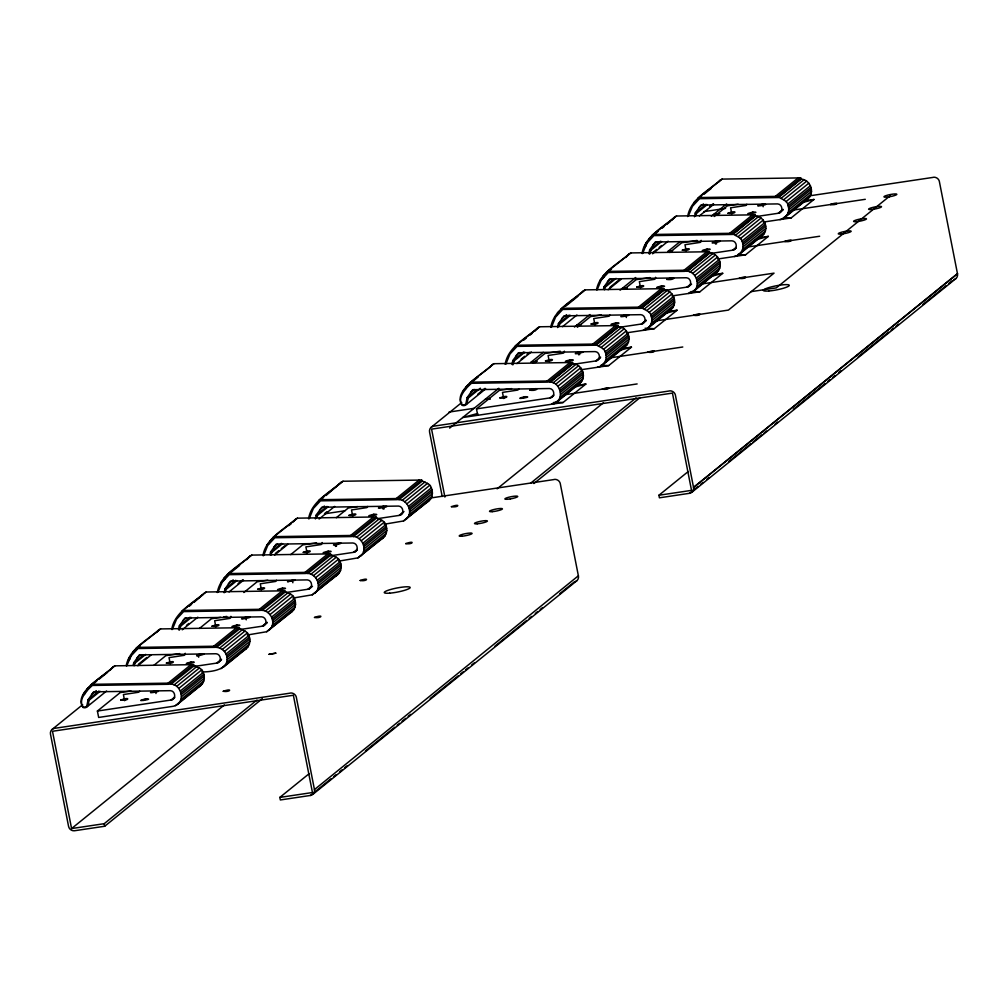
<?xml version="1.0" encoding="UTF-8"?>
<svg xmlns="http://www.w3.org/2000/svg" width="1008" height="1008" viewBox="0 0 1008 1008"><rect width="100%" height="100%" fill="white"/><g stroke="black" fill="none" stroke-linecap="round" stroke-linejoin="round"><path stroke-width="1.5" d="M171.688 629.471C174.611 612.007 192.667 603.527 204.548 592.855L206.199 592.011L284.735 590.814C286.574 593.699 293.429 593.536 294.487 598.601C296.415 603.023 295.722 608.58 291.879 611.768L266.679 631.726L247.338 635.002M172.318 629.521L176.526 619.214L183.62 611.604L259.61 610.432C270.043 608.53 277.578 623.335 269.073 630.227M217.312 592.54C220.235 575.089 238.291 566.609 250.173 555.937L251.824 555.093L330.359 553.883C332.199 556.781 339.053 556.618 340.112 561.67C342.04 566.093 341.334 571.662 337.504 574.85L312.291 594.808L292.963 598.084M262.937 555.622C265.86 538.171 283.916 529.679 295.798 519.019L297.436 518.162L375.984 516.965C377.824 519.863 384.678 519.7 385.736 524.752C387.664 529.175 386.959 534.744 383.128 537.932L357.916 557.878L338.587 561.166M263.567 555.685L267.763 545.378L274.869 537.755L350.86 536.596C361.28 534.694 368.827 549.499 360.31 556.391M308.561 518.704C311.485 501.253 329.54 492.761 341.422 482.089L343.06 481.244L421.609 480.047C423.436 482.933 430.303 482.782 431.348 487.834C433.289 492.257 432.583 497.813 428.753 501.014L403.54 520.96L384.199 524.248M309.179 518.755L313.387 508.448L320.494 500.837L396.484 499.678C406.904 497.776 414.452 512.581 405.934 519.473M505.147 364.241C508.07 346.777 526.126 338.297 538.007 327.625L539.645 326.781L618.194 325.571L618.421 326.756L595.615 345.215L517.079 346.374L509.972 353.984L505.764 364.291M550.771 327.31C553.694 309.859 571.75 301.379 583.632 290.707L585.27 289.863L663.818 288.653L664.045 289.825L641.239 308.297L562.703 309.443L555.597 317.066L551.389 327.373M642.02 253.474C644.944 236.023 662.999 227.531 674.869 216.859L676.519 216.014L755.055 214.817L755.294 215.989L732.476 234.448L653.953 235.607L646.846 243.218L642.638 253.525M687.632 216.556C690.568 199.093 708.611 190.613 720.493 179.941L722.144 179.096L800.68 177.887L800.919 179.071L778.1 197.53L699.577 198.689L692.471 206.3L688.376 216.002M130.952 690.971L120.217 692.584L97.398 711.043L98.658 717.444L172.696 706.369C187.047 704.315 181.843 681.66 168.361 684.281L92.383 685.44C87.079 690.064 77.729 699.917 83.084 706.734A3.364 3.188 51 0 0 86.789 706.041L89.183 704.101M177.824 704.075L200.63 685.616C204.473 682.429 205.166 676.859 203.238 672.437C202.192 667.384 195.325 667.548 193.486 664.65L114.95 665.847L113.299 666.704C107.453 674.453 72.727 691.576 82.883 707.402A4.082 3.868 51 0 0 87.381 706.558L106.596 691.009M201.713 671.933C211.138 672.008 230.53 669.929 226.636 655.754C225.25 650.311 219.517 646.619 213.986 647.363L138.008 648.522L130.901 656.132L126.806 665.834M223.448 667.157L246.254 648.698C250.097 645.498 250.79 639.941 248.863 635.519C247.817 630.466 240.95 630.617 239.11 627.732L160.574 628.929L158.924 629.773C147.231 640.395 129.515 648.572 126.214 665.645M314.685 593.309C323.203 586.417 315.655 571.612 305.235 573.514L229.244 574.673L222.138 582.296L218.056 591.998M554.173 402.268L551.779 404.208C566.118 402.154 560.927 379.512 547.445 382.133L471.454 383.292C466.15 387.904 456.8 397.757 462.155 404.586A3.364 3.188 51 0 0 465.86 403.893L467.145 397.631L472.714 389.693L549.524 388.521C554.652 388.823 555.471 397.177 550.141 397.87L476.482 408.895L477.729 415.296M556.895 401.927L579.713 383.468C587.236 377.408 582.233 363.926 572.796 363.674L549.99 382.133L549.751 380.961L572.569 362.502L572.796 363.674M597.404 367.29C603.666 366.458 607.736 359.516 605.72 353.606C605.329 347.647 597.832 346.891 595.375 344.043L618.194 325.571M602.519 364.997L625.338 346.538C632.86 340.49 627.858 327.008 618.421 326.756M643.028 330.372C649.291 329.54 653.36 322.598 651.344 316.676C650.941 310.729 643.457 309.96 641 307.112L663.818 288.653M648.144 328.079L670.963 309.62C678.485 303.559 673.483 290.09 664.045 289.825M691.047 291.501L688.653 293.454C702.992 291.4 697.801 268.745 684.319 271.366L608.328 272.525L601.222 280.148L597.139 289.838M693.769 291.161L716.575 272.702C724.109 266.641 719.107 253.172 709.67 252.907L686.851 271.366L686.624 270.194L709.443 251.735L709.67 252.907M734.265 256.523C740.54 255.692 744.597 248.749 742.594 242.84C742.19 236.88 734.706 236.124 732.249 233.276L755.055 214.817M739.393 254.243L762.199 235.771C769.734 229.723 764.719 216.241 755.294 215.989M779.89 219.605C786.164 218.774 790.222 211.831 788.206 205.922C787.815 199.962 780.331 199.206 777.874 196.358L800.68 177.887M785.018 217.312L807.824 198.853C815.359 192.805 810.344 179.323 800.919 179.071M86.789 706.041L88.074 699.779L93.631 691.841L170.453 690.669C175.568 690.971 176.387 699.325 171.058 700.018L97.398 711.043M133.182 665.368L133.699 662.861L139.255 654.923L216.065 653.751C221.193 654.053 222.012 662.407 216.682 663.1L193.662 666.54M178.542 629.698L179.323 625.943L184.88 618.005L261.689 616.82C266.818 617.123 267.637 625.477 262.307 626.182L240.824 629.395M224.167 592.78L224.935 589.025L230.504 581.074L307.314 579.902C312.442 580.205 313.261 588.559 307.931 589.252L286.448 592.477M270.056 554.602L270.56 552.094L276.129 544.156L352.939 542.984C358.067 543.287 358.886 551.641 353.556 552.334L330.536 555.786M315.416 518.931L316.184 515.176L321.754 507.238L398.563 506.066C403.691 506.369 404.51 514.723 399.181 515.416L377.698 518.629M512.001 364.468L512.77 360.713L518.339 352.775L595.148 351.59C600.277 351.893 601.096 360.247 595.766 360.952L572.746 364.392M557.626 327.55L558.394 323.782L563.963 315.844L640.773 314.672C645.901 314.975 646.72 323.329 641.39 324.022L619.907 327.235M603.502 289.372L604.019 286.864L609.588 278.926L686.398 277.754C691.526 278.057 692.345 286.411 687.015 287.104L663.995 290.543M648.875 253.701L649.643 249.946L655.213 242.008L732.022 240.824C737.15 241.126 737.969 249.48 732.64 250.186L711.157 253.399M694.499 216.783L695.268 213.028L700.825 205.09L777.647 203.906C782.762 204.208 783.581 212.562 778.264 213.268L756.769 216.481M596.534 289.661C599.836 272.576 617.564 264.398 629.244 253.789L630.895 252.932L709.443 251.735M87.381 706.558L89.309 700.056L100.12 691.312M134.165 665.734L134.933 663.138L145.732 654.394M179.399 630.113L180.558 626.22L191.356 617.476M225.414 591.898L226.183 589.302L236.981 580.558M271.026 554.98L271.807 552.371L282.605 543.627M316.651 518.049L317.432 515.453L328.23 506.709M572.569 362.502L494.021 363.699L492.383 364.543C486.536 372.292 451.811 389.428 461.966 405.241A4.082 3.868 51 0 0 466.465 404.41L468.392 397.908L480.388 388.193M512.858 364.883L514.017 360.99L524.815 352.246M558.86 326.668L559.629 324.072L570.44 315.328M604.485 289.75L605.254 287.141L616.064 278.397M649.719 254.117L650.878 250.223L661.689 241.479M695.734 215.901L696.503 213.305L707.314 204.561M109.922 670.408L113.299 666.704M156.391 632.558L158.924 629.773M202.86 594.707L193.964 602.393M246.796 559.642L250.173 555.937M293.265 521.791L295.798 519.019M341.422 482.089L326.038 495.52M489.85 367.328L492.383 364.543M534.631 331.33L538.007 327.625M581.944 292.559L583.632 290.707M625.867 257.494L629.244 253.789M671.492 220.576L674.869 216.859M718.805 181.793L720.493 179.941M90.493 685.163L114.95 665.847M136.118 648.245L160.574 628.929M181.73 611.314L206.199 592.011M227.354 574.396L251.824 555.093M272.979 537.478L297.436 518.162M318.604 500.56L343.06 481.244M87.116 688.867L90.72 685.957M93.114 684.004L96.718 681.093M99.124 679.153L107.528 672.349M132.741 651.949L139.936 646.115M189.164 606.287L191.57 604.334M223.978 578.101L228.791 574.22M231.185 572.279L239.589 565.475M269.602 541.183L273.206 538.272M288.817 525.634L291.211 523.694M321.237 499.401L323.631 497.461M84.231 692.987L86.638 691.047M221.105 582.233L224.708 579.31M266.729 545.303L269.136 543.362M83.084 695.281L85.478 693.328M128.709 658.35L131.103 656.41M469.564 383.015L494.021 363.699M515.189 346.084L539.645 326.781M560.813 309.166L585.27 289.863M606.438 272.248L630.895 252.932M652.063 235.318L676.519 216.014M697.687 198.4L722.144 179.096M127.714 660.719L130.108 658.778M466.187 386.719L478.195 377.005M523.82 340.074L526.226 338.134M529.83 335.223L532.224 333.283M557.437 312.871L563.447 308.02M565.841 306.067L577.849 296.352M603.061 275.953L611.465 269.149M648.686 239.035L651.092 237.082M655.893 233.201L658.287 231.26M661.891 228.337L664.297 226.397M666.691 224.456L670.295 221.546M694.31 202.104L701.518 196.283M703.912 194.342L711.119 188.509M463.315 390.839L465.721 388.899M554.564 316.991L556.958 315.05M600.188 280.073L603.792 277.162M645.813 243.155L648.207 241.214M644.654 245.435L647.06 243.495M91.526 694.525L96.327 690.644M137.151 657.607L140.755 654.696M182.776 620.689L186.379 617.778M228.4 583.771L233.201 579.877M274.025 546.84L277.628 543.929M319.649 509.922L324.45 506.041M643.658 247.804L646.052 245.864M98.872 691.034L88.074 699.779L89.309 700.056M143.3 655.087L133.699 662.861L134.933 663.138M190.121 617.198L179.323 625.943L180.558 626.22M235.746 580.28L224.935 589.025L226.183 589.302M281.371 543.35L270.56 552.094L271.807 552.371M326.995 506.432L316.184 515.176L317.432 515.453M52.126 729.414L82.681 704.68M470.61 392.377L474.214 389.466M516.235 355.459L519.838 352.548M561.859 318.541L566.66 314.647M607.484 281.61L611.075 278.699M653.096 244.692L656.699 241.781M698.72 207.774L703.534 203.881M476.759 389.857L467.145 397.631L468.392 397.908M523.58 351.968L512.77 360.713L514.017 360.99M569.205 315.038L558.394 323.782L559.629 324.072M613.62 279.09L604.019 286.864L605.254 287.141M660.454 241.202L649.643 249.946L650.878 250.223M706.066 204.284L695.268 213.028L696.503 213.305M138.411 664.259L146.815 657.468M186.442 625.401L188.836 623.461M238.064 583.619L242.865 579.739M275.285 553.505L278.888 550.582M281.282 548.642L284.886 545.731M324.513 513.664L326.907 511.724M431.21 427.253L461.752 402.532M137.806 665.746L151.011 655.061M182.234 629.798L197.833 617.173M229.055 591.91L243.457 580.243M274.68 554.98L287.885 544.295M319.095 519.032L334.706 506.407M477.868 394.178L485.075 388.345M521.098 359.201L524.689 356.278M527.096 354.337L529.502 352.397M609.941 287.293L619.542 279.518M653.159 252.315L656.762 249.404M659.169 247.464L661.563 245.524M709.594 206.653L713.185 203.742M466.465 404.41L485.667 388.861M516.89 363.598L531.292 351.943M562.514 326.68L576.916 315.013M608.126 289.75L621.344 279.065M652.554 253.802L668.165 241.177M699.376 215.914L713.79 204.259M153.833 665.381L165.841 655.666L179.651 653.6M199.458 628.45L211.453 618.736L220.664 617.362M243.873 592.502L257.078 581.818L267.826 580.205M290.695 554.614L302.702 544.9L316.512 542.833M336.319 517.696L348.327 507.982L357.538 506.596M449.644 428.098L498.821 388.294M535.765 362.363L531.115 362.162L543.262 352.334M574.459 327.083L589.945 314.546M620.084 290.165L635.695 277.528M671.089 251.534L667.989 251.395L680.135 241.567M711.333 216.317L726.642 203.931M476.482 408.895L499.288 390.424L511.573 388.597M532.904 363.22L544.912 353.506L560.259 351.212M577.332 327.272L590.537 316.588L601.285 314.975M624.154 289.384L636.161 279.67L649.971 277.603M669.778 252.466L681.786 242.739L697.133 240.446M714.206 216.506L727.411 205.821L738.146 204.221M143.766 700.447L145.719 698.872C157.072 698.708 130.082 702.765 145.719 698.872M189.391 663.529L191.344 661.954C202.696 661.79 175.707 665.847 191.344 661.954M235.015 626.611L236.968 625.023C248.321 624.872 221.332 628.916 236.968 625.023M280.627 589.693L282.593 588.105C293.945 587.941 266.944 591.998 282.593 588.105M326.252 552.762L328.217 551.187C339.57 551.023 312.568 555.08 328.217 551.187M371.876 515.844L373.829 514.269C385.195 514.105 358.193 518.162 373.829 514.269M168.122 683.147L190.94 664.688M213.746 646.229L236.565 627.77M259.371 609.311L282.177 590.852M304.996 572.393L327.802 553.921M350.62 535.462L373.426 517.003M396.245 498.544L419.051 480.085M92.131 684.319L170.68 683.109L193.486 664.65M137.756 647.388L216.304 646.191L239.11 627.732M183.38 610.47L261.929 609.273L284.735 590.814M229.005 573.552L307.553 572.342L330.359 553.883M274.63 536.634L353.165 535.424L375.984 516.965M320.254 499.703L398.79 498.506L421.609 480.047M522.837 398.299L524.79 396.711C536.155 396.56 509.153 400.617 524.79 396.711M568.462 361.381L570.415 359.793C581.78 359.642 554.778 363.686 570.415 359.793M614.086 324.463L616.039 322.875C627.404 322.711 600.403 326.768 616.039 322.875M659.711 287.532L661.664 285.957C673.029 285.793 646.027 289.85 661.664 285.957M705.335 250.614L707.288 249.026C718.654 248.875 691.652 252.932 707.288 249.026M750.96 213.696L752.913 212.108C764.543 211.831 736.911 216.216 752.913 212.108M194.053 665.771L170.906 684.281L170.68 683.109M239.677 628.853L216.531 647.363L216.304 646.191M285.302 591.935L262.156 610.445L261.929 609.273M330.926 555.017L307.78 573.527L307.553 572.342M376.551 518.087L353.405 536.596L353.165 535.424M422.176 481.169L399.029 499.678L398.79 498.506M547.205 380.999L570.011 362.54M592.83 344.081L615.636 325.622M638.455 307.15L661.261 288.691M684.067 270.232L706.885 251.773M729.691 233.314L752.51 214.855M775.316 196.396L798.134 177.937M174.069 684.949L196.875 666.49M219.694 648.031L242.5 629.572M265.318 611.113L288.124 592.641M310.943 574.182L333.749 555.723M356.567 537.264L379.373 518.805M402.179 500.346L424.998 481.887M550.318 382.082L573.136 363.623M595.942 345.164L618.761 326.705M641.567 308.246L664.373 289.787M687.191 271.316L709.997 252.857M732.816 234.398L755.622 215.939M778.441 197.48L801.247 179.021M176.652 686.372L199.471 667.913M222.277 649.442L245.083 630.983M267.901 612.524L290.707 594.065M313.526 575.606L336.332 557.147M359.15 538.688L381.956 520.229M404.775 501.757L427.581 483.298M553.153 382.801L575.959 364.342M598.765 345.87L621.583 327.411M644.389 308.952L667.208 290.493M690.014 272.034L712.832 253.575M735.638 235.116L758.457 216.657M781.263 198.185L804.069 179.726M178.819 688.401L201.638 669.942M224.444 651.483L247.262 633.011M270.068 614.552L292.874 596.093M315.693 577.634L338.499 559.175M361.318 540.716L384.124 522.257M406.942 503.786L429.748 485.327M555.736 384.212L578.542 365.753M601.36 347.294L624.166 328.835M646.985 310.376L669.791 291.917M692.597 273.458L715.415 254.986M738.221 236.527L761.04 218.068M783.846 199.609L806.665 181.15M180.432 690.896L203.238 672.437M226.044 653.978L248.863 635.519M271.669 617.06L294.487 598.601M317.293 580.142L340.112 561.67M362.918 543.211L385.736 524.752M408.542 506.293L431.348 487.834M557.903 386.24L580.709 367.781M603.527 349.322L626.333 330.863M649.152 312.404L671.958 293.945M694.777 275.486L717.583 257.027M740.389 238.556L763.207 220.097M786.013 201.638L808.832 183.179M171.058 700.018L174.661 697.108M216.682 663.1L221.495 659.219M262.307 626.182L267.107 622.289M307.931 589.252L311.535 586.341M353.556 552.334L357.16 549.423M399.181 515.416L403.981 511.522M172.217 699.691L174.623 697.738M181.012 692.672L203.83 674.213M217.841 662.76L221.445 659.849M226.636 655.754L249.455 637.295M263.466 625.842L267.07 622.931M272.261 618.836L295.079 600.377M309.091 588.924L312.505 586.341M317.885 581.918L340.691 563.447M354.715 551.993L357.109 550.053M363.51 544.988L386.316 526.529M400.327 515.075L402.734 513.135M409.135 508.07L431.941 489.611M181.364 694.436L204.17 675.977M226.989 657.518L249.795 639.059M272.614 620.6L295.42 602.129M318.226 583.67L341.044 565.211M363.85 546.752L386.669 528.293M409.475 509.834L432.293 491.375M559.503 388.748L582.322 370.289M605.128 351.83L627.934 333.371M650.752 314.899L673.558 296.44M696.377 277.981L719.183 259.522M742.001 241.063L764.807 222.604M787.626 204.145L810.432 185.686M550.141 397.87L553.745 394.96M595.766 360.952L600.566 357.059M641.39 324.022L646.191 320.141M687.015 287.104L690.619 284.193M732.64 250.186L736.243 247.275M778.264 213.268L783.065 209.374M181.553 696.616L204.359 678.157M227.165 659.698L249.984 641.239M272.79 622.768L295.609 604.309M318.415 585.85L341.233 567.391M364.039 548.932L386.858 530.473M409.664 512.014L432.47 493.555M551.3 397.53L553.694 395.59M560.095 390.524L582.901 372.065M596.912 360.612L600.516 357.701M605.72 353.606L628.526 335.147M642.537 323.694L646.141 320.771M651.344 316.676L674.15 298.217M688.162 286.763L691.576 284.193M696.969 279.758L719.775 261.299M733.786 249.845L736.193 247.905M742.594 242.84L765.4 224.381M779.411 212.927L783.014 210.017M788.206 205.922L811.024 187.463M180.986 699.439L203.805 680.98M226.611 662.521L249.43 644.062M272.236 625.603L295.042 607.131M317.86 588.672L340.666 570.213M363.485 551.754L386.291 533.295M409.109 514.836L431.915 496.377M560.435 392.288L583.254 373.829M606.06 355.37L628.879 336.899M651.685 318.44L674.503 299.981M697.309 281.522L720.115 263.063M742.934 244.604L765.74 226.145M788.558 207.686L811.364 189.214M175.43 705.575L202.532 683.525M221.054 668.644L248.157 646.607M266.679 631.726L293.782 609.676M312.291 594.808L339.394 572.758M357.916 557.878L385.018 535.84M403.54 520.96L430.643 498.922M560.624 394.468L583.443 375.997M606.249 357.538L629.055 339.079M651.874 320.62L674.68 302.161M697.498 283.702L720.304 265.243M743.123 246.784L765.929 228.312M788.747 209.853L811.553 191.394M560.07 397.291L582.876 378.832M605.695 360.373L628.501 341.901M651.319 323.442L674.125 304.983M696.931 286.524L719.75 268.065M742.556 249.606L765.374 231.147M788.18 212.688L810.999 194.216M554.501 403.414L581.603 381.377M600.125 366.496L627.228 344.446M645.75 329.578L672.853 307.528M691.375 292.648L718.477 270.61M736.999 255.73L764.102 233.692M782.624 218.812L809.726 196.762M477.704 413.456L462.685 417.539L563.044 402.532L585.85 384.061L575.051 385.686M580.784 369.772L608.668 365.602L631.474 347.143L620.676 348.755M626.409 332.854L654.293 328.684L677.099 310.225L667.838 311.611M672.034 295.936L699.917 291.766L722.723 273.307L711.913 274.919M717.658 259.018L745.542 254.835L768.348 236.376L759.087 237.762M763.283 222.088L791.167 217.917L813.973 199.458L804.712 200.844M430.58 497.99L553.581 479.619A5.279 5.002 51 0 1 556.214 479.518L557.487 479.997A5.279 5.002 51 0 1 560.423 484.382L578.378 575.782L314.458 789.592A5.279 5.002 51 0 1 310.628 795.425L280.337 799.961L279.833 797.404L312.455 792.527L293.366 695.243L52.492 731.279L71.581 828.563L224.343 704.945M497.095 488.83L603.414 402.784M71.581 828.563L104.202 823.687L256.952 700.056M314.458 789.592L296.465 698.002A5.279 5.002 51 0 0 293.53 693.617L292.257 693.139A5.279 5.002 51 0 0 289.611 693.227L54.508 728.343A5.279 5.002 51 0 0 50.488 734.215L68.569 826.384A5.279 5.002 51 0 0 74.491 830.756L104.706 826.245L262.345 698.67M530.939 482.958L636.035 397.908M533.887 483.538L640.206 397.505M890.379 195.552L776.311 287.872L751.225 291.614M279.833 797.404L309.166 773.665M809.651 195.829L932.665 177.458A5.279 5.002 51 0 1 935.298 177.37L936.571 177.849A5.279 5.002 51 0 1 939.506 182.234L957.499 273.823L693.542 487.431A5.279 5.002 51 0 1 689.711 493.277L659.421 497.813L658.917 495.256L688.237 471.517M310.451 795.463L331.216 778.642M333.661 776.664L336.105 774.686M339.772 771.725L342.216 769.747M344.66 767.768L347.105 765.79M365.438 750.96L394.771 727.222M397.215 725.243L399.659 723.265M402.104 721.287L405.77 718.313M408.215 716.335L410.659 714.357M430.202 698.544L458.312 675.788M460.757 673.81L463.201 671.832M465.646 669.854L468.09 667.876M471.757 664.915L474.201 662.936M494.978 646.128L526.756 620.411M529.2 618.433L531.632 616.455M535.298 613.494L537.743 611.516M540.187 609.538L542.632 607.559M559.742 593.712L574.409 581.843M312.959 794.279L576.929 580.658M693.542 487.431L957.461 273.634M689.522 493.303L698.078 486.385M700.522 484.407L702.967 482.429M706.633 479.455L709.078 477.477M728.633 461.664L750.632 443.86M753.077 441.882L761.632 434.952M764.064 432.974L766.508 430.996M775.064 424.078L777.508 422.1M793.397 409.248L825.174 383.531M827.618 381.553L830.063 379.575M832.507 377.597L834.952 375.619M838.618 372.658L841.063 370.679M858.173 356.832L888.716 332.098M891.16 330.133L893.605 328.154M896.049 326.176L898.493 324.198M922.937 304.416L946.159 285.617M948.604 283.651L952.27 280.678M692.042 492.118L956 278.51M805.43 200.353L807.824 198.853M759.805 237.271L762.199 235.771M714.193 274.189L716.575 272.702M668.569 311.119L670.963 309.62M622.944 348.037L625.338 346.538M577.319 384.955L579.713 383.468M426.359 502.501L428.753 501.014M380.734 539.419L383.128 537.932M335.11 576.349L337.504 574.85M289.485 613.267L291.879 611.768M243.86 650.185L246.254 648.698M198.236 687.103L200.63 685.616M335.034 543.904C327.398 547.785 351.666 540.83 335.034 543.904L335.538 546.462M198.173 654.671C190.525 658.552 214.805 651.596 198.173 654.671L198.677 657.229M802.003 202.709L813.973 199.458M754.879 240.043L768.348 236.376M710.753 276.557L722.723 273.307M665.129 313.475L677.099 310.225M621.004 349.99L631.474 347.143M573.88 387.324L585.85 384.061M715.05 241.504C703.634 245.75 731.216 239.312 715.05 241.504L715.554 244.062M578.189 352.271C566.761 356.517 594.342 350.078 578.189 352.271L578.68 354.829M382.599 506.52C368.059 510.842 397.404 505.222 382.599 506.52L383.103 509.078M245.738 617.287C231.185 621.608 260.53 615.976 245.738 617.287L246.242 619.844M762.691 204.196C747.092 208.127 774.018 204.032 762.691 204.196L763.195 206.753M625.817 314.962C610.218 318.893 637.144 314.786 625.817 314.962L626.321 317.52M293.303 580.079L287.494 581.729L295.281 580.23L294.109 580.016M155.497 690.959C139.885 694.89 166.824 690.782 155.497 690.959L156.001 693.517M703.773 211.655L725.571 208.391M719.788 213.557L713.614 214.477L716.713 214.616M793.485 210.055L865.292 199.307M667.989 251.395L672.613 250.702M747.86 246.973L756.945 245.612M756.907 245.637L819.643 236.25M626.989 287.62L622.364 288.313L627.014 288.527M700.724 284.117L774.043 273.143L728.393 310.099L656.611 320.809M581.377 324.551L576.74 325.244L579.839 325.382M531.115 362.162L537.289 361.242M610.987 357.739L682.794 346.991M490.127 398.387L485.491 399.08L490.14 399.294M449.001 412.07L474.088 408.316M563.85 394.884L637.144 383.935M324.689 513.803L344.938 510.779M658.917 495.256L691.526 490.367L672.449 393.095L431.575 429.131L444.906 497.07M223.738 616.909L226.8 616.442M699.338 197.555L777.874 196.358M653.713 234.473L732.249 233.276M608.089 271.404L686.624 270.194M562.464 308.322L641 307.112M516.839 345.24L595.375 344.043M471.215 382.158L549.751 380.961M783.455 217.577L791.167 217.917M737.831 254.495L745.542 254.835M692.206 291.425L699.917 291.766M645.032 328.268L654.293 328.684M600.957 365.261L608.668 365.602M555.332 402.179L563.044 402.532M578.378 575.782L578.428 575.971A5.279 5.002 51 0 1 574.598 581.805M731.808 213.948L730.598 207.799L745.769 205.493A2.016 1.915 49.4 0 0 746.789 204.284M716.058 241.29L716.562 243.848M686.183 250.866L684.974 244.717L700.144 242.411A2.016 1.915 49.4 0 0 701.203 240.37M693.504 487.242L675.536 395.854A5.279 5.002 51 0 0 672.613 391.457L671.328 390.991A5.279 5.002 51 0 0 668.695 391.079L433.579 426.195A5.279 5.002 51 0 0 429.572 432.067L442.21 496.503M640.559 287.784L639.349 281.648L654.52 279.329A2.016 1.915 49.4 0 0 655.578 277.301M594.934 324.702L593.725 318.566L608.895 316.247A2.016 1.915 49.4 0 0 609.916 315.05M579.184 352.057L579.688 354.614M549.31 361.633L548.1 355.484L563.27 353.178A2.016 1.915 49.4 0 0 564.341 351.137M503.685 398.551L502.475 392.402L517.646 390.096A2.016 1.915 49.4 0 0 518.679 388.886M383.607 506.356L384.111 508.914M352.724 516.096L351.515 509.947L366.685 507.641A2.016 1.915 49.4 0 0 367.718 506.432M335.979 543.665L336.483 546.223M307.1 553.014L305.89 546.878L321.073 544.559A2.016 1.915 49.4 0 0 322.132 542.531M292.37 580.192L292.862 582.75M261.475 589.932L260.278 583.796L275.449 581.477A2.016 1.915 49.4 0 0 276.469 580.28M215.851 626.863L214.654 620.714L229.824 618.408A2.016 1.915 49.4 0 0 230.882 616.367M170.226 663.781L169.029 657.632L184.199 655.326A2.016 1.915 49.4 0 0 185.258 653.297M124.601 700.699L123.404 694.562L138.575 692.244A2.016 1.915 49.4 0 0 139.595 691.034M104.202 823.687L104.706 826.245M957.499 273.823A5.279 5.002 51 0 1 953.669 279.657M120.771 700.018C128.318 701.392 131.645 696.087 120.771 700.018M166.396 663.1C173.943 664.461 177.269 659.169 166.396 663.1M212.02 626.182C219.568 627.543 222.894 622.238 212.02 626.182M257.645 589.264C265.192 590.625 268.519 585.32 257.645 589.264M303.269 552.334C310.817 553.707 314.143 548.402 303.269 552.334M223.247 691.299C230.177 692.546 233.226 687.695 223.247 691.299M348.894 515.416C356.441 516.776 359.768 511.484 348.894 515.416M269.023 654.331L275.801 653.171L269.023 654.331M314.496 617.45C321.413 618.71 324.475 613.847 314.496 617.45M360.158 580.507C367.076 581.755 370.125 576.904 360.158 580.507M499.855 397.87C507.402 399.231 510.728 393.939 499.855 397.87M405.745 543.614C412.663 544.862 415.712 540.011 405.745 543.614M545.479 360.952C553.027 362.313 556.353 357.008 545.479 360.952M451.408 506.671C458.325 507.919 461.374 503.055 451.408 506.671M529.83 390.159C537.377 391.52 540.704 386.228 529.83 390.159M591.104 324.022C598.651 325.395 601.978 320.09 591.104 324.022M636.728 287.104C644.276 288.464 647.602 283.172 636.728 287.104M682.34 250.186C689.9 251.546 693.227 246.254 682.34 250.186M666.704 279.392C674.251 280.766 677.578 275.461 666.704 279.392M602.33 389.151C609.248 390.398 612.297 385.535 602.33 389.151M727.965 213.268C735.525 214.628 738.851 209.324 727.965 213.268M647.993 352.195C654.91 353.443 657.959 348.592 647.993 352.195M693.58 315.302C700.497 316.55 703.546 311.699 693.58 315.302M739.229 278.359C746.159 279.607 749.209 274.743 739.229 278.359M784.829 241.466C791.746 242.714 794.795 237.85 784.829 241.466M830.479 204.511C837.396 205.758 840.445 200.907 830.479 204.511M889.421 196.762L888.439 196.913A6.602 1.021 -11.1 0 1 885.767 195.703A6.602 1.021 -11.1 0 1 896.528 194.04A6.602 1.021 -11.1 0 1 889.421 196.762M510.35 498.91L509.355 499.061A6.602 1.021 -11.1 0 1 506.684 497.851A6.602 1.021 -11.1 0 1 517.457 496.201A6.602 1.021 -11.1 0 1 510.35 498.91M768.776 290.997A13.205 2.041 -11.1 0 0 789.214 285.604A13.205 2.041 -11.1 0 0 770.944 286.99A13.205 2.041 -11.1 0 0 768.776 290.997M840.962 234.07A6.602 1.021 -11.1 0 0 851.18 231.361A6.602 1.021 -11.1 0 0 842.045 232.067A6.602 1.021 -11.1 0 0 840.962 234.07M856.271 221.672A6.602 1.021 -11.1 0 0 866.489 218.975A6.602 1.021 -11.1 0 0 857.367 219.668A6.602 1.021 -11.1 0 0 856.271 221.672M871.303 209.513A6.602 1.021 -11.1 0 0 881.521 206.816A6.602 1.021 -11.1 0 0 872.386 207.509A6.602 1.021 -11.1 0 0 871.303 209.513M492.219 511.661A6.602 1.021 -11.1 0 0 502.438 508.964A6.602 1.021 -11.1 0 0 493.303 509.657A6.602 1.021 -11.1 0 0 492.219 511.661M461.878 536.218A6.602 1.021 -11.1 0 0 472.097 533.522A6.602 1.021 -11.1 0 0 462.974 534.215A6.602 1.021 -11.1 0 0 461.878 536.218M389.693 593.158A13.205 2.041 -11.1 0 0 410.13 587.752A13.205 2.041 -11.1 0 0 391.873 589.151A13.205 2.041 -11.1 0 0 389.693 593.158M477.2 523.82A6.602 1.021 -11.1 0 0 487.418 521.123A6.602 1.021 -11.1 0 0 478.283 521.816A6.602 1.021 -11.1 0 0 477.2 523.82"/></g></svg>
